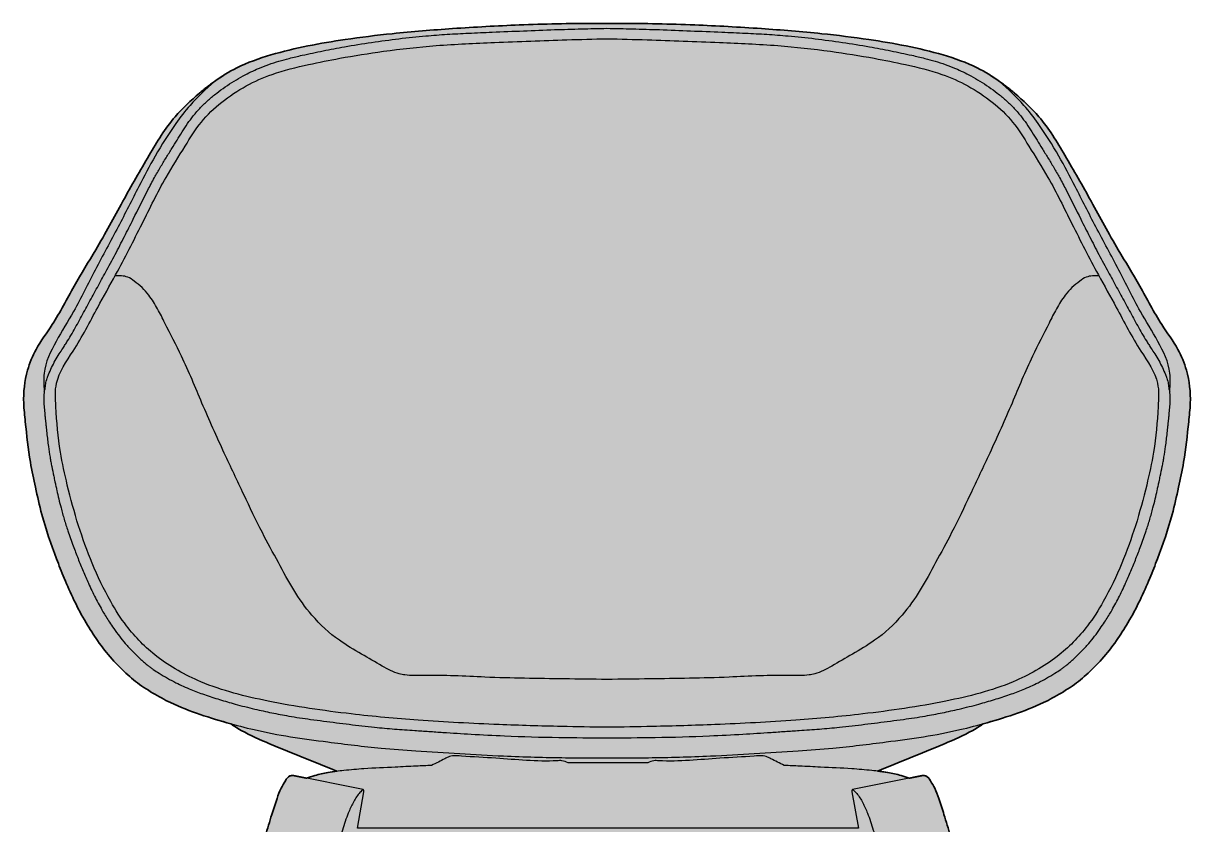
# Model space of a CAD drawing. Header units: millimetres. Extents: x 0 to 1796, y -849 to 729.
# Drawn here: x 141 to 672, y 364 to 728 of the extents above; entities that cross this region are included whole.
import ezdxf

# ---------------------------------------------------------------- set-up
doc = ezdxf.new("R2010")
doc.units = ezdxf.units.MM
doc.layers.add('Blocks', color=7, linetype='Continuous')
doc.layers.add('Blocks$Fill', color=7, linetype='Continuous', true_color=0xffffff)
doc.layers.add('Blocks$Inner', color=7, linetype='Continuous', lineweight=25, true_color=0x007f00)
doc.layers.add('Blocks$Outline', color=7, linetype='Continuous', lineweight=35, true_color=0xff3f3f)

# ---------------------------------------------------------------- blocks, each defined once
blk = doc.blocks.new('AAC 222 Dining Chair Front')
at = {"layer": 'Blocks$Fill'}
blk.add_hatch(color=256, dxfattribs=at).paths.add_polyline_path([(180.13, 0), (189.47, 0), (189.5, 0.02), (189.53, 0.04), (189.55, 0.05), (189.58, 0.07), (189.61, 0.09), (189.63, 0.12), (189.66, 0.14), (189.68, 0.16), (189.71, 0.19), (189.73, 0.21), (189.76, 0.24), (189.78, 0.26), (189.8, 0.29), (189.82, 0.32), (189.84, 0.35), (189.86, 0.38), (189.88, 0.41), (189.9, 0.44), (189.91, 0.47), (189.93, 0.5), (189.94, 0.53), (189.96, 0.56), (189.97, 0.6), (189.98, 0.63), (189.99, 0.66), (190, 0.69), (190.01, 0.73), (190.01, 0.76), (190.02, 0.79), (190.03, 0.83), (190.03, 0.86), (190.03, 0.89), (190.03, 1.08), (190.03, 3.08), (197.42, 3.08), (271.84, 299.14), (225.3, 3.08), (234.11, 3.08), (234.11, 1.08), (234.11, 0.79), (234.12, 0.76), (234.12, 0.73), (234.13, 0.69), (234.14, 0.66), (234.14, 0.64), (234.15, 0.63), (234.16, 0.61), (234.16, 0.6), (234.17, 0.58), (234.17, 0.56), (234.18, 0.55), (234.19, 0.53), (234.2, 0.52), (234.2, 0.5), (234.21, 0.48), (234.22, 0.47), (234.23, 0.45), (234.24, 0.44), (234.25, 0.42), (234.26, 0.41), (234.27, 0.39), (234.28, 0.38), (234.29, 0.36), (234.3, 0.35), (234.31, 0.34), (234.32, 0.32), (234.33, 0.31), (234.34, 0.29), (234.35, 0.28), (234.37, 0.27), (234.38, 0.26), (234.39, 0.24), (234.4, 0.23), (234.42, 0.22), (234.43, 0.21), (234.44, 0.19), (234.46, 0.18), (234.47, 0.17), (234.48, 0.16), (234.5, 0.15), (234.51, 0.14), (234.53, 0.13), (234.54, 0.12), (234.56, 0.11), (234.57, 0.1), (234.59, 0.09), (234.6, 0.08), (234.62, 0.08), (234.63, 0.07), (234.65, 0.06), (234.66, 0.05), (234.68, 0.05), (234.71, 0.03), (234.74, 0.02), (234.77, 0.01), (234.8, 0), (244.14, 0), (244.17, 0.02), (244.2, 0.04), (244.22, 0.05), (244.25, 0.07), (244.28, 0.09), (244.3, 0.12), (244.33, 0.14), (244.36, 0.16), (244.38, 0.19), (244.4, 0.21), (244.43, 0.24), (244.45, 0.26), (244.47, 0.29), (244.49, 0.32), (244.51, 0.35), (244.53, 0.38), (244.55, 0.41), (244.57, 0.44), (244.58, 0.47), (244.6, 0.5), (244.61, 0.53), (244.63, 0.56), (244.64, 0.6), (244.65, 0.63), (244.66, 0.66), (244.67, 0.69), (244.68, 0.73), (244.68, 0.76), (244.69, 0.79), (244.7, 0.83), (244.7, 0.86), (244.7, 0.89), (244.7, 1.08), (244.7, 3.08), (253.51, 3.08), (311.86, 332.35), (313.6, 344.67), (313.74, 345.96), (313.88, 347.56), (313.98, 349.17), (314.09, 352.38), (407.02, 352.38), (499.95, 352.38), (500.06, 349.17), (500.16, 347.56), (500.3, 345.96), (500.45, 344.67), (502.18, 332.35), (560.53, 3.08), (569.34, 3.08), (569.34, 1.08), (569.34, 0.89), (569.34, 0.86), (569.35, 0.83), (569.35, 0.79), (569.36, 0.76), (569.37, 0.73), (569.37, 0.69), (569.38, 0.66), (569.39, 0.63), (569.4, 0.6), (569.42, 0.56), (569.43, 0.53), (569.44, 0.5), (569.46, 0.47), (569.48, 0.44), (569.49, 0.41), (569.51, 0.38), (569.53, 0.35), (569.55, 0.32), (569.57, 0.29), (569.59, 0.26), (569.62, 0.24), (569.64, 0.21), (569.66, 0.19), (569.69, 0.16), (569.71, 0.14), (569.74, 0.12), (569.76, 0.09), (569.79, 0.07), (569.82, 0.05), (569.85, 0.04), (569.87, 0.02), (569.9, 0), (579.24, 0), (579.27, 0.01), (579.3, 0.02), (579.33, 0.03), (579.37, 0.05), (579.38, 0.05), (579.4, 0.06), (579.41, 0.07), (579.43, 0.08), (579.44, 0.08), (579.46, 0.09), (579.47, 0.1), (579.49, 0.11), (579.5, 0.12), (579.52, 0.13), (579.53, 0.14), (579.54, 0.15), (579.56, 0.16), (579.57, 0.17), (579.59, 0.18), (579.6, 0.19), (579.61, 0.21), (579.63, 0.22), (579.64, 0.23), (579.65, 0.24), (579.67, 0.26), (579.68, 0.27), (579.69, 0.28), (579.7, 0.29), (579.71, 0.31), (579.72, 0.32), (579.74, 0.34), (579.75, 0.35), (579.76, 0.36), (579.77, 0.38), (579.78, 0.39), (579.79, 0.41), (579.8, 0.42), (579.81, 0.44), (579.81, 0.45), (579.82, 0.47), (579.83, 0.48), (579.84, 0.5), (579.85, 0.52), (579.85, 0.53), (579.86, 0.55), (579.87, 0.56), (579.87, 0.58), (579.88, 0.6), (579.89, 0.61), (579.89, 0.63), (579.9, 0.64), (579.9, 0.66), (579.91, 0.69), (579.92, 0.73), (579.93, 0.76), (579.93, 0.79), (579.93, 1.08), (579.93, 3.08), (588.75, 3.08), (542.2, 299.14), (616.63, 3.08), (624.01, 3.08), (624.01, 1.08), (624.01, 0.89), (624.01, 0.86), (624.02, 0.83), (624.02, 0.79), (624.03, 0.76), (624.04, 0.73), (624.04, 0.69), (624.05, 0.66), (624.06, 0.63), (624.08, 0.6), (624.09, 0.56), (624.1, 0.53), (624.12, 0.5), (624.13, 0.47), (624.15, 0.44), (624.16, 0.41), (624.18, 0.38), (624.2, 0.35), (624.22, 0.32), (624.24, 0.29), (624.26, 0.26), (624.29, 0.24), (624.31, 0.21), (624.33, 0.19), (624.36, 0.16), (624.38, 0.14), (624.41, 0.12), (624.43, 0.09), (624.46, 0.07), (624.49, 0.05), (624.52, 0.04), (624.54, 0.02), (624.57, 0), (633.91, 0), (633.94, 0.01), (633.97, 0.02), (634, 0.03), (634.04, 0.05), (634.05, 0.05), (634.07, 0.06), (634.08, 0.07), (634.1, 0.08), (634.11, 0.08), (634.13, 0.09), (634.14, 0.1), (634.16, 0.11), (634.17, 0.12), (634.19, 0.13), (634.2, 0.14), (634.22, 0.15), (634.23, 0.16), (634.24, 0.17), (634.26, 0.18), (634.27, 0.19), (634.28, 0.21), (634.3, 0.22), (634.31, 0.23), (634.32, 0.24), (634.34, 0.26), (634.35, 0.27), (634.36, 0.28), (634.37, 0.29), (634.38, 0.31), (634.4, 0.32), (634.41, 0.34), (634.42, 0.35), (634.43, 0.36), (634.44, 0.38), (634.45, 0.39), (634.46, 0.41), (634.47, 0.42), (634.48, 0.44), (634.49, 0.45), (634.49, 0.47), (634.5, 0.48), (634.51, 0.5), (634.52, 0.52), (634.53, 0.53), (634.53, 0.55), (634.54, 0.56), (634.55, 0.58), (634.55, 0.6), (634.56, 0.61), (634.56, 0.63), (634.57, 0.64), (634.57, 0.66), (634.58, 0.69), (634.59, 0.73), (634.6, 0.76), (634.6, 0.79), (634.6, 1.08), (634.6, 3.08), (642.95, 3.08), (562.63, 358.91), (559.72, 368.63), (557.34, 375.92), (556.93, 377.09), (556.5, 378.25), (556.27, 378.82), (556.03, 379.39), (555.79, 379.94), (555.53, 380.49), (555.31, 380.92), (555.08, 381.34), (554.6, 382.18), (553.56, 383.9), (553.12, 384.59), (553.01, 384.76), (552.89, 384.92), (552.77, 385.08), (552.71, 385.16), (552.65, 385.23), (552.59, 385.31), (552.52, 385.38), (552.46, 385.45), (552.39, 385.52), (552.32, 385.59), (552.25, 385.65), (552.18, 385.71), (552.11, 385.77), (552.04, 385.82), (552, 385.85), (551.96, 385.88), (551.93, 385.9), (551.89, 385.93), (551.85, 385.95), (551.81, 385.97), (551.77, 386), (551.73, 386.02), (551.69, 386.04), (551.65, 386.06), (551.61, 386.08), (551.57, 386.09), (551.53, 386.11), (551.49, 386.13), (551.44, 386.14), (551.4, 386.15), (551.35, 386.17), (551.31, 386.18), (551.26, 386.19), (551.22, 386.2), (551.17, 386.21), (551.12, 386.22), (551.03, 386.24), (550.93, 386.25), (550.84, 386.26), (550.74, 386.27), (550.64, 386.27), (550.54, 386.28), (550.34, 386.28), (549.93, 386.28), (543.9, 385.08), (542.07, 385.69), (540.23, 386.27), (538.72, 386.7), (537.2, 387.07), (535.66, 387.41), (534.12, 387.69), (532.96, 387.88), (531.81, 388.04), (529.48, 388.31), (559.24, 400.46), (563.19, 402.11), (566.44, 403.57), (568.04, 404.34), (569.63, 405.13), (571.21, 405.96), (572.76, 406.82), (574.29, 407.72), (575.8, 408.65), (577.57, 409.81), (584.54, 411.82), (591.45, 414.05), (594.88, 415.26), (598.28, 416.54), (601.64, 417.93), (603.3, 418.67), (604.95, 419.44), (606.99, 420.46), (609, 421.52), (610.99, 422.63), (612.96, 423.78), (614.99, 425.01), (616.99, 426.29), (617.97, 426.96), (618.94, 427.64), (619.89, 428.34), (620.83, 429.07), (621.71, 429.78), (622.58, 430.51), (624.28, 432.02), (626.15, 433.74), (627.97, 435.51), (629.75, 437.33), (631.47, 439.2), (633.2, 441.22), (634.87, 443.3), (636.48, 445.42), (638.03, 447.58), (639.41, 449.57), (640.74, 451.59), (642.03, 453.63), (643.28, 455.69), (644.74, 458.22), (646.15, 460.78), (647.49, 463.38), (648.79, 466), (651.06, 470.91), (653.19, 475.89), (656.74, 484.79), (658.58, 489.76), (660.32, 494.77), (661.93, 499.83), (663.38, 504.93), (664.89, 511.06), (667.49, 522.9), (668.58, 528.58), (669.29, 533.16), (670.89, 546.99), (671.33, 551.18), (671.5, 553.28), (671.61, 555.38), (671.63, 556.33), (671.64, 557.28), (671.63, 558.23), (671.61, 559.18), (671.56, 560.12), (671.5, 561.07), (671.42, 562.02), (671.33, 562.96), (671.21, 563.91), (671.08, 564.85), (670.93, 565.78), (670.75, 566.72), (670.56, 567.64), (670.35, 568.57), (670.12, 569.49), (669.88, 570.4), (669.51, 571.63), (669.1, 572.85), (668.66, 574.05), (668.19, 575.24), (667.69, 576.42), (667.15, 577.58), (666.58, 578.72), (665.98, 579.85), (665.14, 581.31), (664.27, 582.74), (658.68, 591.13), (657.34, 593.26), (656.05, 595.42), (614.67, 668.08), (611.95, 672.63), (609.11, 677.1), (607.63, 679.29), (606.09, 681.43), (604.5, 683.53), (603.67, 684.55), (602.82, 685.56), (601.56, 687), (600.25, 688.41), (598.91, 689.79), (597.53, 691.14), (596.13, 692.46), (594.69, 693.75), (591.76, 696.27), (588.42, 698.97), (586.72, 700.28), (584.99, 701.55), (582.54, 703.24), (581.3, 704.05), (580.04, 704.85), (578.77, 705.61), (577.48, 706.35), (576.18, 707.06), (574.87, 707.74), (573, 708.64), (571.1, 709.49), (569.18, 710.28), (567.24, 711.02), (565.28, 711.73), (563.3, 712.39), (559.31, 713.62), (555.16, 714.78), (550.98, 715.84), (546.79, 716.82), (542.57, 717.71), (534.11, 719.27), (525.6, 720.61), (514.91, 722.06), (504.18, 723.28), (490.48, 724.56), (476.75, 725.59), (446.52, 727.24), (429.49, 727.76), (406.61, 727.97), (383.74, 727.76), (366.71, 727.24), (336.48, 725.59), (322.75, 724.56), (309.05, 723.28), (298.32, 722.06), (287.63, 720.61), (279.12, 719.27), (270.65, 717.71), (266.44, 716.82), (262.24, 715.84), (258.07, 714.78), (253.91, 713.62), (249.93, 712.39), (247.95, 711.73), (245.99, 711.02), (244.05, 710.28), (242.13, 709.49), (240.23, 708.64), (238.36, 707.74), (237.05, 707.06), (235.74, 706.35), (234.46, 705.61), (233.19, 704.85), (231.93, 704.05), (230.69, 703.24), (228.24, 701.55), (226.51, 700.28), (224.81, 698.97), (221.47, 696.27), (218.54, 693.75), (217.1, 692.46), (215.7, 691.14), (214.32, 689.79), (212.98, 688.41), (211.67, 687), (210.4, 685.56), (209.56, 684.55), (208.73, 683.53), (207.13, 681.43), (205.6, 679.29), (204.12, 677.1), (201.28, 672.63), (198.55, 668.08), (157.18, 595.42), (155.89, 593.26), (154.55, 591.13), (148.96, 582.74), (148.09, 581.31), (147.25, 579.85), (146.65, 578.72), (146.08, 577.58), (145.54, 576.42), (145.04, 575.24), (144.56, 574.05), (144.13, 572.85), (143.72, 571.63), (143.35, 570.4), (143.1, 569.49), (142.87, 568.57), (142.67, 567.64), (142.47, 566.72), (142.3, 565.78), (142.15, 564.85), (142.02, 563.91), (141.9, 562.96), (141.8, 562.02), (141.73, 561.07), (141.66, 560.12), (141.62, 559.18), (141.6, 558.23), (141.59, 557.28), (141.59, 556.33), (141.62, 555.38), (141.73, 553.28), (141.9, 551.18), (143.35, 537.76), (143.94, 533.16), (144.65, 528.58), (145.74, 522.9), (148.34, 511.06), (149.85, 504.93), (151.3, 499.83), (152.91, 494.77), (154.65, 489.76), (156.49, 484.79), (160.03, 475.89), (162.17, 470.91), (164.44, 466), (165.74, 463.38), (167.08, 460.78), (168.49, 458.22), (169.95, 455.69), (171.2, 453.63), (172.49, 451.59), (173.82, 449.57), (175.19, 447.58), (176.75, 445.42), (178.36, 443.3), (180.02, 441.22), (181.76, 439.2), (183.48, 437.33), (185.25, 435.51), (187.08, 433.74), (188.95, 432.02), (190.65, 430.51), (191.52, 429.78), (192.4, 429.07), (193.33, 428.34), (194.29, 427.64), (195.26, 426.96), (196.24, 426.29), (198.24, 425.01), (200.27, 423.78), (202.24, 422.63), (204.23, 421.52), (206.24, 420.46), (208.28, 419.44), (209.92, 418.67), (211.58, 417.93), (214.94, 416.54), (218.35, 415.26), (221.78, 414.05), (228.69, 411.82), (235.66, 409.81), (237.42, 408.65), (238.93, 407.72), (240.47, 406.82), (242.02, 405.96), (243.6, 405.13), (245.19, 404.34), (246.79, 403.57), (250.04, 402.11), (253.98, 400.46), (253.99, 400.46), (283.92, 388.24), (281.92, 387.99), (279.92, 387.69), (278.38, 387.41), (276.85, 387.07), (275.32, 386.7), (273.81, 386.27), (271.97, 385.69), (270.14, 385.08), (264.11, 386.28), (263.7, 386.28), (263.5, 386.28), (263.4, 386.27), (263.3, 386.27), (263.21, 386.26), (263.11, 386.25), (263.01, 386.24), (262.92, 386.22), (262.87, 386.21), (262.83, 386.2), (262.78, 386.19), (262.73, 386.18), (262.69, 386.17), (262.64, 386.15), (262.6, 386.14), (262.56, 386.13), (262.51, 386.11), (262.47, 386.09), (262.43, 386.08), (262.39, 386.06), (262.35, 386.04), (262.31, 386.02), (262.27, 386), (262.23, 385.97), (262.19, 385.95), (262.15, 385.93), (262.12, 385.9), (262.08, 385.88), (262.04, 385.85), (262, 385.82), (261.93, 385.77), (261.86, 385.71), (261.79, 385.65), (261.72, 385.59), (261.65, 385.52), (261.59, 385.45), (261.52, 385.38), (261.46, 385.31), (261.39, 385.23), (261.33, 385.16), (261.27, 385.08), (261.15, 384.92), (261.03, 384.76), (260.92, 384.59), (260.48, 383.9), (259.44, 382.18), (258.96, 381.34), (258.74, 380.92), (258.52, 380.49), (258.26, 379.94), (258.01, 379.39), (257.77, 378.82), (257.55, 378.25), (257.11, 377.09), (256.7, 375.92), (254.32, 368.63), (251.41, 358.91), (171.09, 3.08), (179.44, 3.08), (179.44, 1.08), (179.44, 0.79), (179.45, 0.76), (179.45, 0.73), (179.46, 0.69), (179.47, 0.66), (179.47, 0.64), (179.48, 0.63), (179.48, 0.61), (179.49, 0.6), (179.5, 0.58), (179.5, 0.56), (179.51, 0.55), (179.52, 0.53), (179.52, 0.52), (179.53, 0.5), (179.54, 0.48), (179.55, 0.47), (179.56, 0.45), (179.57, 0.44), (179.58, 0.42), (179.58, 0.41), (179.59, 0.39), (179.6, 0.38), (179.61, 0.36), (179.63, 0.35), (179.64, 0.34), (179.65, 0.32), (179.66, 0.31), (179.67, 0.29), (179.68, 0.28), (179.69, 0.27), (179.71, 0.26), (179.72, 0.24), (179.73, 0.23), (179.74, 0.22), (179.76, 0.21), (179.77, 0.19), (179.79, 0.18), (179.8, 0.17), (179.81, 0.16), (179.83, 0.15), (179.84, 0.14), (179.86, 0.13), (179.87, 0.12), (179.89, 0.11), (179.9, 0.1), (179.91, 0.09), (179.93, 0.08), (179.95, 0.08), (179.96, 0.07), (179.98, 0.06), (179.99, 0.05), (180.01, 0.05), (180.04, 0.03), (180.07, 0.02), (180.1, 0.01)], flags=0)
at = {"layer": 'Blocks$Inner'}
for p, q in [((295.83, 379.94), (264.11, 386.28)), ((549.93, 386.28), (518.21, 379.94))]:
    blk.add_line(p, q, dxfattribs=at)
for points in [[(425.1, 392.08), (407.02, 392.08), (388.94, 392.08)], [(517.86, 378.89), (520.84, 362.43), (407.02, 362.43), (293.2, 362.43), (296.18, 378.89)]]:
    blk.add_lwpolyline(points, dxfattribs=at)
for centre, start, end in [((294.98, 379.07), 351.9569, 45.7459), ((519.07, 379.07), 134.2541, 188.0431)]:
    blk.add_arc(centre, 1.22, start, end, dxfattribs=at)
for points, knots in [([(406.61, 727.97), (404.67, 727.97), (391.37, 727.96), (367.97, 727.48), (337.38, 725.77), (311, 723.66), (283.36, 720.25), (259.5, 715.85), (236.83, 707.97), (222.52, 697.62), (208.55, 684.64), (197.91, 667.25), (186.39, 646.88), (175.56, 626.74), (164.11, 608.52), (156.17, 592.76), (147.35, 581.04), (142.33, 569), (141.15, 557.58), (142.73, 543.64), (143.97, 530.82), (147.03, 516.89), (150.28, 502.09), (155.02, 488.37), (160.14, 475.48), (164.44, 465.68), (169.47, 456.19), (175.27, 447.24), (181.47, 439.16), (187.52, 433.23), (193.59, 427.92), (200.11, 423.75), (209.79, 418.42), (225.14, 412.6), (243.42, 407.56), (262.84, 403.7), (282.15, 401.28), (301.12, 398.8), (327.79, 397.01), (355.7, 395.11), (384.68, 394.36), (400.35, 394.29), (406.61, 394.29)], [5.574865, 5.574865, 5.574865, 5.574865, 11.406438, 45.488974, 75.763393, 103.293456, 124.876847, 159.308728, 175.93534, 196.351764, 211.753323, 232.869427, 256.975326, 282.142704, 301.390359, 321.51982, 334.953382, 345.172486, 360.292269, 368.722262, 387.269967, 398.847208, 411.49303, 432.70092, 442.276832, 453.105932, 464.790101, 474.449576, 485.094578, 495.261514, 499.798351, 509.280922, 518.390535, 532.932477, 558.371789, 575.194088, 592.302223, 616.746866, 632.549902, 672.472406, 700.681377, 719.481853, 719.481853, 719.481853, 719.481853]), ([(406.61, 394.29), (412.88, 394.29), (428.55, 394.36), (457.53, 395.11), (485.44, 397.01), (512.11, 398.8), (531.07, 401.28), (550.39, 403.7), (569.81, 407.56), (588.09, 412.6), (603.43, 418.42), (613.12, 423.75), (619.64, 427.92), (625.71, 433.23), (631.76, 439.16), (637.96, 447.24), (643.76, 456.19), (648.79, 465.68), (653.09, 475.48), (658.21, 488.37), (662.95, 502.09), (666.2, 516.89), (669.25, 530.82), (670.49, 543.64), (672.08, 557.58), (670.9, 569), (665.88, 581.04), (657.05, 592.76), (649.12, 608.52), (637.67, 626.74), (626.84, 646.88), (615.31, 667.25), (604.68, 684.64), (590.71, 697.62), (576.4, 707.97), (553.73, 715.85), (529.87, 720.25), (502.23, 723.66), (475.84, 725.77), (445.26, 727.48), (421.86, 727.96), (408.56, 727.97), (406.61, 727.97)], [719.481853, 719.481853, 719.481853, 719.481853, 738.282329, 766.4913, 806.413804, 822.21684, 846.661483, 863.769618, 880.591917, 906.03123, 920.573171, 929.682784, 939.165355, 943.702192, 953.869128, 964.51413, 974.173605, 985.857774, 996.686875, 1006.262787, 1027.470677, 1040.116498, 1051.693739, 1070.241444, 1078.671438, 1093.791221, 1104.010324, 1117.443887, 1137.573347, 1156.821003, 1181.988381, 1206.094279, 1227.210384, 1242.611943, 1263.028367, 1279.654978, 1314.08686, 1335.67025, 1363.200313, 1393.474733, 1427.557269, 1433.388841, 1433.388841, 1433.388841, 1433.388841]), ([(150.91, 560.92), (151.3, 561.83), (151.37, 562.28), (151.47, 563.34), (151.58, 563.93), (151.83, 565.61), (152.31, 566.89), (152.48, 567.29), (152.57, 567.94), (153.35, 569.49), (153.79, 570.57), (155.3, 573.82), (156.52, 575.85), (158.3, 578.65), (158.85, 579.5), (159.76, 580.9), (160.12, 581.46), (160.83, 582.58), (161.18, 583.14), (162.22, 584.82), (162.9, 585.95), (164.88, 589.36), (166.15, 591.66), (168.69, 596.32), (169.95, 598.68), (172.5, 603.39), (173.78, 605.73), (176.34, 610.39), (177.62, 612.71), (180.33, 617.7), (181.76, 620.36), (184.59, 625.72), (185.98, 628.4), (188.71, 633.72), (190.03, 636.34), (193.53, 643.34), (195.69, 647.76), (198.96, 654.09), (199.98, 656), (201.88, 659.44), (202.75, 660.97), (204.52, 663.98), (205.42, 665.46), (207.2, 668.36), (208.08, 669.77), (209.72, 672.41), (210.49, 673.64), (212.78, 677.34), (214.33, 679.9), (216.89, 683.62), (217.75, 684.79), (219.19, 686.6), (219.73, 687.24), (220.84, 688.51), (221.41, 689.12), (223.14, 690.93), (224.35, 692.08), (226.79, 694.26), (228.04, 695.29), (230.56, 697.27), (231.85, 698.22), (235.8, 700.96), (238.53, 702.63), (243.62, 705.36), (245.95, 706.47), (249.84, 708.12), (251.37, 708.72), (256.01, 710.37), (259.13, 711.28), (264.2, 712.57), (266.15, 713.03), (269.7, 713.82), (271.29, 714.17), (274.48, 714.84), (276.08, 715.17), (280.88, 716.13), (284.08, 716.73), (295.52, 718.77), (303.79, 720), (316.16, 721.48), (320.22, 721.9), (327.53, 722.55), (330.77, 722.79), (337.24, 723.2), (340.47, 723.37), (347.29, 723.69), (350.88, 723.84), (359.18, 724.18), (363.9, 724.38), (373.34, 724.76), (378.07, 724.95), (386.86, 725.24), (390.92, 725.36), (398.86, 725.56), (402.74, 725.64), (406.61, 725.72)], [345.748807, 345.748807, 345.748807, 345.748807, 347.01799, 347.01799, 349.043753, 349.043753, 350.559639, 350.559639, 352.075526, 352.075526, 355.1073, 355.1073, 361.561918, 361.561918, 364.479156, 364.479156, 366.489329, 366.489329, 368.499502, 368.499502, 372.519848, 372.519848, 380.56054, 380.56054, 388.661285, 388.661285, 396.62148, 396.62148, 404.581675, 404.581675, 413.719119, 413.719119, 422.856564, 422.856564, 431.729946, 431.729946, 446.419557, 446.419557, 452.81618, 452.81618, 457.951018, 457.951018, 463.085856, 463.085856, 468.036386, 468.036386, 472.408394, 472.408394, 481.15241, 481.15241, 485.209813, 485.209813, 487.529022, 487.529022, 489.84823, 489.84823, 494.486647, 494.486647, 499.034626, 499.034626, 503.582605, 503.582605, 512.678563, 512.678563, 520.018092, 520.018092, 524.684389, 524.684389, 534.016984, 534.016984, 539.898391, 539.898391, 544.744282, 544.744282, 549.590172, 549.590172, 559.281952, 559.281952, 584.113731, 584.113731, 596.241168, 596.241168, 605.875834, 605.875834, 615.5105, 615.5105, 626.25537, 626.25537, 640.421591, 640.421591, 654.587811, 654.587811, 666.723506, 666.723506, 678.349552, 678.349552, 678.349552, 678.349552]), ([(406.61, 725.72), (410.49, 725.64), (414.37, 725.56), (422.31, 725.36), (426.37, 725.24), (435.16, 724.95), (439.89, 724.76), (449.33, 724.38), (454.05, 724.18), (462.35, 723.84), (465.94, 723.69), (472.75, 723.37), (475.98, 723.2), (482.45, 722.79), (485.7, 722.55), (493.01, 721.9), (497.07, 721.48), (509.44, 720), (517.71, 718.77), (529.15, 716.73), (532.35, 716.13), (537.15, 715.17), (538.75, 714.84), (541.94, 714.17), (543.53, 713.82), (547.08, 713.03), (549.03, 712.57), (554.1, 711.28), (557.22, 710.37), (561.86, 708.72), (563.39, 708.12), (567.27, 706.47), (569.6, 705.36), (574.7, 702.63), (577.43, 700.96), (581.38, 698.22), (582.67, 697.27), (585.19, 695.29), (586.43, 694.26), (588.88, 692.08), (590.08, 690.93), (591.82, 689.12), (592.39, 688.51), (593.5, 687.24), (594.04, 686.6), (595.48, 684.79), (596.33, 683.62), (598.9, 679.9), (600.45, 677.34), (602.74, 673.64), (603.51, 672.41), (605.15, 669.77), (606.03, 668.36), (607.81, 665.46), (608.71, 663.98), (610.48, 660.97), (611.35, 659.44), (613.25, 656), (614.26, 654.09), (617.54, 647.76), (619.7, 643.34), (623.2, 636.34), (624.52, 633.72), (627.25, 628.4), (628.64, 625.72), (631.47, 620.36), (632.9, 617.7), (635.61, 612.71), (636.89, 610.39), (639.45, 605.73), (640.73, 603.39), (643.28, 598.68), (644.54, 596.32), (647.07, 591.66), (648.35, 589.36), (650.33, 585.95), (651.01, 584.82), (652.04, 583.14), (652.39, 582.58), (653.1, 581.46), (653.47, 580.9), (654.38, 579.5), (654.93, 578.65), (656.71, 575.85), (657.93, 573.82), (659.44, 570.57), (659.88, 569.49), (660.66, 567.94), (660.75, 567.29), (660.91, 566.89), (661.4, 565.61), (661.64, 563.93), (661.76, 563.34), (661.86, 562.28), (661.93, 561.83), (662.32, 560.92)], [678.349552, 678.349552, 678.349552, 678.349552, 689.975598, 689.975598, 702.111293, 702.111293, 716.277514, 716.277514, 730.443734, 730.443734, 741.188604, 741.188604, 750.82327, 750.82327, 760.457936, 760.457936, 772.585373, 772.585373, 797.417152, 797.417152, 807.108932, 807.108932, 811.954823, 811.954823, 816.800713, 816.800713, 822.68212, 822.68212, 832.014715, 832.014715, 836.681012, 836.681012, 844.020541, 844.020541, 853.116499, 853.116499, 857.664478, 857.664478, 862.212457, 862.212457, 866.850874, 866.850874, 869.170082, 869.170082, 871.489291, 871.489291, 875.546694, 875.546694, 884.29071, 884.29071, 888.662719, 888.662719, 893.613248, 893.613248, 898.748086, 898.748086, 903.882924, 903.882924, 910.279547, 910.279547, 924.969158, 924.969158, 933.84254, 933.84254, 942.979985, 942.979985, 952.117429, 952.117429, 960.077624, 960.077624, 968.037819, 968.037819, 976.138564, 976.138564, 984.179256, 984.179256, 988.199602, 988.199602, 990.209775, 990.209775, 992.219949, 992.219949, 995.137186, 995.137186, 1001.591804, 1001.591804, 1004.623578, 1004.623578, 1006.139465, 1006.139465, 1007.655352, 1007.655352, 1009.681114, 1009.681114, 1010.950298, 1010.950298, 1010.950298, 1010.950298]), ([(406.61, 408.23), (399.7, 408.32), (383.34, 408.55), (354.74, 409.47), (322.89, 411.03), (287.84, 414.28), (254.68, 419.1), (224.37, 426.65), (202.42, 438.86), (189.2, 452.26), (179.85, 466.93), (172.62, 482.23), (166.18, 500.01), (161.6, 516.93), (157.63, 534.99), (156.38, 550.35), (155.47, 566.73), (165.71, 580.84), (174.21, 597.23), (184.94, 616.46), (195.14, 636.18), (204.79, 656.16), (214.41, 671.17), (221.78, 683.43), (231.48, 692.52), (242.39, 699.76), (255.68, 705.73), (270.15, 709.15), (287.04, 712.54), (306.34, 715.66), (329.8, 718.23), (357.63, 719.34), (383.5, 720.46), (400.53, 720.84), (406.61, 720.96)], [4.343534, 4.343534, 4.343534, 4.343534, 25.083718, 53.423888, 90.206491, 120.731571, 158.97083, 190.750609, 213.81056, 233.360361, 246.512322, 265.855502, 284.015343, 303.174726, 318.450102, 339.275387, 349.849481, 366.281993, 389.098227, 406.013789, 432.128531, 455.801552, 472.442113, 485.624261, 498.495233, 511.919673, 524.790346, 541.956185, 556.391967, 576.491652, 600.575899, 627.14753, 660.013718, 678.260328, 678.260328, 678.260328, 678.260328]), ([(406.61, 720.96), (412.7, 720.84), (429.73, 720.46), (455.6, 719.34), (483.43, 718.23), (506.89, 715.66), (526.19, 712.54), (543.07, 709.15), (557.55, 705.73), (570.84, 699.76), (581.75, 692.52), (591.45, 683.43), (598.82, 671.17), (608.44, 656.16), (618.09, 636.18), (628.29, 616.46), (639.02, 597.23), (647.52, 580.84), (657.76, 566.73), (656.85, 550.35), (655.6, 534.99), (651.63, 516.93), (647.05, 500.01), (640.61, 482.23), (633.38, 466.93), (624.03, 452.26), (610.81, 438.86), (588.86, 426.65), (558.55, 419.1), (525.39, 414.28), (490.34, 411.03), (458.49, 409.47), (429.89, 408.55), (413.53, 408.32), (406.61, 408.23)], [678.260328, 678.260328, 678.260328, 678.260328, 696.506938, 729.373126, 755.944757, 780.029004, 800.12869, 814.564471, 831.73031, 844.600983, 858.025423, 870.896396, 884.078543, 900.719104, 924.392125, 950.506868, 967.422429, 990.238663, 1006.671175, 1017.24527, 1038.070554, 1053.34593, 1072.505313, 1090.665154, 1110.008334, 1123.160296, 1142.710096, 1165.770048, 1197.549826, 1235.789085, 1266.314165, 1303.096768, 1331.436938, 1352.177122, 1352.177122, 1352.177122, 1352.177122]), ([(228.24, 701.55), (224.35, 698.13), (218.01, 692.23), (209.23, 680.65), (201.46, 668.31), (193.14, 652.41), (184.36, 634.98), (174.08, 616.32), (165.44, 598.49), (156.16, 583.86), (150.24, 571.57), (150.74, 563.65), (150.91, 560.92)], [-162.535706, -162.535706, -162.535706, -162.535706, -147.052291, -136.574129, -119.051486, -103.346094, -82.756795, -60.545168, -39.368448, -23.570401, -8.131208, 0, 0, 0, 0]), ([(662.32, 560.92), (662.49, 563.65), (662.99, 571.57), (657.07, 583.86), (647.79, 598.49), (639.15, 616.32), (628.86, 634.98), (620.09, 652.41), (611.77, 668.31), (604, 680.65), (595.22, 692.23), (588.88, 698.13), (584.99, 701.55)], [730.997222, 730.997222, 730.997222, 730.997222, 739.12843, 754.567623, 770.36567, 791.542389, 813.754017, 834.343315, 850.048708, 867.57135, 878.049513, 893.532927, 893.532927, 893.532927, 893.532927]), ([(406.61, 429.94), (400.14, 430.02), (381.66, 430.27), (353.9, 430.62), (329.82, 432.12), (316.78, 431.57), (310.27, 432.76), (303.78, 436.42), (294.84, 441.63), (283.36, 448.26), (272.75, 458.1), (264, 470.49), (257.18, 483.41), (249.3, 497.68), (241.38, 514.38), (232.12, 533.93), (222.66, 554.88), (214.59, 575.01), (207.11, 588.91), (202.55, 598.38), (199.12, 603.85), (195.45, 608.03), (192.2, 610.69), (189.17, 612.79), (186.04, 613.41), (184.07, 613.32), (183.06, 613.23)], [-2.954841, -2.954841, -2.954841, -2.954841, 16.457174, 52.518404, 80.267496, 88.87926, 91.499255, 99.998854, 110.858752, 122.710962, 139.639929, 153.763821, 168.039271, 183.441994, 202.643351, 223.476233, 248.359781, 271.587292, 288.45288, 295.673678, 303.129666, 307.730932, 312.286836, 315.751312, 318.625168, 321.654562, 321.654562, 321.654562, 321.654562]), ([(630.17, 613.23), (629.16, 613.32), (627.19, 613.41), (624.06, 612.79), (621.03, 610.69), (617.78, 608.03), (614.11, 603.85), (610.68, 598.38), (606.11, 588.91), (598.64, 575.01), (590.57, 554.88), (581.11, 533.93), (571.85, 514.38), (563.93, 497.68), (556.05, 483.41), (549.23, 470.49), (540.47, 458.1), (529.87, 448.26), (518.38, 441.63), (509.45, 436.42), (502.96, 432.76), (496.45, 431.57), (483.41, 432.12), (459.33, 430.62), (431.57, 430.27), (413.08, 430.02), (406.61, 429.94)], [-327.564245, -327.564245, -327.564245, -327.564245, -324.53485, -321.660994, -318.196518, -313.640615, -309.039348, -301.58336, -294.362562, -277.496975, -254.269464, -229.385915, -208.553034, -189.351676, -173.948953, -159.673504, -145.549612, -128.620645, -116.768434, -105.908536, -97.408937, -94.788943, -86.177179, -58.428086, -22.366856, -2.954841, -2.954841, -2.954841, -2.954841]), ([(150.91, 560.92), (150.87, 560.41), (150.83, 559.91), (150.76, 558.38), (150.74, 557.35), (150.77, 555.83), (150.79, 555.35), (150.84, 554.37), (150.88, 553.87), (150.99, 552.34), (151.1, 551.27), (151.28, 549.53), (151.35, 548.88), (151.48, 547.68), (151.54, 547.15), (151.65, 546.09), (151.71, 545.56), (151.88, 543.98), (151.99, 542.94), (152.33, 539.83), (152.57, 537.79), (153.05, 534.12), (153.29, 532.47), (153.68, 530.15), (153.8, 529.46), (154.06, 528.05), (154.19, 527.34), (154.61, 525.21), (154.92, 523.76), (155.42, 521.46), (155.6, 520.61), (155.93, 519.1), (156.08, 518.44), (156.37, 517.13), (156.51, 516.48), (156.94, 514.54), (157.23, 513.26), (157.86, 510.61), (158.2, 509.24), (158.78, 507.01), (159.01, 506.15), (159.5, 504.42), (159.75, 503.55), (160.53, 500.95), (161.09, 499.22), (162.44, 495.18), (163.25, 492.89), (164.81, 488.67), (165.55, 486.76), (167.04, 482.95), (167.81, 481.06), (169.38, 477.3), (170.18, 475.44), (172.01, 471.38), (173.06, 469.19), (175.26, 464.89), (176.41, 462.78), (178.56, 459.13), (179.53, 457.56), (181.19, 455.03), (181.85, 454.05), (183.37, 451.89), (184.23, 450.71), (185.96, 448.44), (186.85, 447.34), (188.29, 445.65), (188.83, 445.03), (189.95, 443.82), (190.53, 443.21), (192.31, 441.41), (193.55, 440.22), (195.12, 438.8), (195.4, 438.55), (195.94, 438.06), (196.21, 437.83), (197, 437.14), (197.52, 436.71), (198.41, 436), (198.8, 435.7), (199.61, 435.1), (200.03, 434.8), (201.32, 433.91), (202.22, 433.33), (203.76, 432.37), (204.39, 431.99), (205.66, 431.24), (206.3, 430.87), (208.2, 429.79), (209.46, 429.1), (211.84, 427.89), (212.95, 427.36), (215.24, 426.33), (216.41, 425.83), (219.57, 424.56), (221.61, 423.81), (224.83, 422.69), (225.99, 422.3), (228.3, 421.54), (229.46, 421.18), (232.95, 420.1), (235.29, 419.42), (240.61, 417.96), (243.59, 417.2), (249.16, 415.89), (251.73, 415.32), (256.87, 414.27), (259.45, 413.78), (263.67, 413.05), (265.31, 412.79), (268.62, 412.29), (270.29, 412.05), (273.9, 411.56), (275.84, 411.31), (279.74, 410.81), (281.71, 410.56), (285.61, 410.06), (287.56, 409.81), (293.37, 409.09), (297.22, 408.63), (302.55, 408.08), (304.06, 407.94), (307.07, 407.67), (308.58, 407.54), (313.14, 407.19), (316.21, 406.98), (321.44, 406.62), (323.58, 406.48), (327.84, 406.19), (329.97, 406.05), (336.35, 405.63), (340.6, 405.36), (349.91, 404.82), (354.97, 404.55), (368.24, 403.97), (376.48, 403.74), (392.01, 403.49), (399.3, 403.46), (406.61, 403.46)], [0, 0, 0, 0, 1.84351, 1.84351, 5.574649, 5.574649, 7.307071, 7.307071, 9.039494, 9.039494, 12.504339, 12.504339, 14.501982, 14.501982, 16.089666, 16.089666, 17.677351, 17.677351, 20.852721, 20.852721, 27.203461, 27.203461, 32.497505, 32.497505, 34.789097, 34.789097, 37.08069, 37.08069, 41.663874, 41.663874, 44.29658, 44.29658, 46.318919, 46.318919, 48.341259, 48.341259, 52.385937, 52.385937, 56.841196, 56.841196, 59.712061, 59.712061, 62.582926, 62.582926, 68.324657, 68.324657, 75.923594, 75.923594, 82.239337, 82.239337, 88.55508, 88.55508, 94.870823, 94.870823, 102.616835, 102.616835, 110.362847, 110.362847, 116.348035, 116.348035, 120.156749, 120.156749, 124.88776, 124.88776, 129.618771, 129.618771, 132.438503, 132.438503, 135.258235, 135.258235, 140.897699, 140.897699, 142.100385, 142.100385, 143.30307, 143.30307, 145.708442, 145.708442, 147.537201, 147.537201, 149.365961, 149.365961, 153.023481, 153.023481, 155.390399, 155.390399, 157.757316, 157.757316, 162.491152, 162.491152, 166.669967, 166.669967, 170.848783, 170.848783, 177.785985, 177.785985, 181.587324, 181.587324, 185.388663, 185.388663, 192.991342, 192.991342, 202.557945, 202.557945, 210.713733, 210.713733, 218.86952, 218.86952, 224.059682, 224.059682, 229.249845, 229.249845, 235.200886, 235.200886, 241.110137, 241.110137, 247.019389, 247.019389, 258.837891, 258.837891, 263.500954, 263.500954, 268.164016, 268.164016, 277.490142, 277.490142, 283.905598, 283.905598, 290.321055, 290.321055, 303.151969, 303.151969, 318.4919, 318.4919, 343.459142, 343.459142, 365.498611, 365.498611, 365.498611, 365.498611]), ([(406.61, 403.46), (413.93, 403.46), (421.22, 403.49), (436.75, 403.74), (444.99, 403.97), (458.26, 404.55), (463.32, 404.82), (472.63, 405.36), (476.88, 405.63), (483.26, 406.05), (485.39, 406.19), (489.65, 406.48), (491.79, 406.62), (497.02, 406.98), (500.09, 407.19), (504.65, 407.54), (506.16, 407.67), (509.17, 407.94), (510.68, 408.08), (516.01, 408.63), (519.86, 409.09), (525.67, 409.81), (527.62, 410.06), (531.52, 410.56), (533.49, 410.81), (537.39, 411.31), (539.33, 411.56), (542.94, 412.05), (544.61, 412.29), (547.92, 412.79), (549.56, 413.05), (553.78, 413.78), (556.36, 414.27), (561.5, 415.32), (564.07, 415.89), (569.64, 417.2), (572.62, 417.96), (577.94, 419.42), (580.28, 420.1), (583.77, 421.18), (584.93, 421.54), (587.24, 422.3), (588.4, 422.69), (591.62, 423.81), (593.65, 424.56), (596.82, 425.83), (597.99, 426.33), (600.27, 427.36), (601.39, 427.89), (603.77, 429.1), (605.03, 429.79), (606.93, 430.87), (607.57, 431.24), (608.84, 431.99), (609.46, 432.37), (611.01, 433.33), (611.91, 433.91), (613.2, 434.8), (613.62, 435.1), (614.43, 435.7), (614.82, 436), (615.71, 436.71), (616.23, 437.14), (617.02, 437.83), (617.29, 438.06), (617.83, 438.55), (618.11, 438.8), (619.68, 440.22), (620.92, 441.41), (622.7, 443.21), (623.28, 443.82), (624.4, 445.03), (624.94, 445.65), (626.38, 447.34), (627.27, 448.44), (629, 450.71), (629.86, 451.89), (631.37, 454.05), (632.04, 455.03), (633.7, 457.56), (634.67, 459.13), (636.82, 462.78), (637.97, 464.89), (640.17, 469.19), (641.22, 471.38), (643.05, 475.44), (643.85, 477.3), (645.42, 481.06), (646.19, 482.95), (647.68, 486.76), (648.42, 488.67), (649.98, 492.89), (650.79, 495.18), (652.14, 499.22), (652.7, 500.95), (653.48, 503.55), (653.73, 504.42), (654.22, 506.15), (654.45, 507.01), (655.03, 509.24), (655.37, 510.61), (656, 513.26), (656.29, 514.54), (656.72, 516.48), (656.86, 517.13), (657.15, 518.44), (657.3, 519.1), (657.63, 520.61), (657.81, 521.46), (658.31, 523.76), (658.61, 525.21), (659.04, 527.34), (659.17, 528.05), (659.43, 529.46), (659.55, 530.15), (659.94, 532.47), (660.17, 534.12), (660.66, 537.79), (660.9, 539.83), (661.24, 542.94), (661.35, 543.98), (661.52, 545.56), (661.57, 546.09), (661.69, 547.15), (661.75, 547.68), (661.88, 548.88), (661.95, 549.53), (662.13, 551.27), (662.23, 552.34), (662.35, 553.87), (662.39, 554.37), (662.44, 555.35), (662.46, 555.83), (662.49, 557.35), (662.47, 558.38), (662.4, 559.91), (662.36, 560.41), (662.32, 560.92)], [365.498611, 365.498611, 365.498611, 365.498611, 387.53808, 387.53808, 412.505322, 412.505322, 427.845253, 427.845253, 440.676166, 440.676166, 447.091623, 447.091623, 453.50708, 453.50708, 462.833205, 462.833205, 467.496268, 467.496268, 472.15933, 472.15933, 483.977833, 483.977833, 489.887085, 489.887085, 495.796336, 495.796336, 501.747377, 501.747377, 506.937539, 506.937539, 512.127701, 512.127701, 520.283489, 520.283489, 528.439277, 528.439277, 538.00588, 538.00588, 545.608558, 545.608558, 549.409897, 549.409897, 553.211237, 553.211237, 560.148439, 560.148439, 564.327255, 564.327255, 568.50607, 568.50607, 573.239905, 573.239905, 575.606823, 575.606823, 577.973741, 577.973741, 581.63126, 581.63126, 583.46002, 583.46002, 585.28878, 585.28878, 587.694152, 587.694152, 588.896837, 588.896837, 590.099523, 590.099523, 595.738987, 595.738987, 598.558719, 598.558719, 601.378451, 601.378451, 606.109462, 606.109462, 610.840472, 610.840472, 614.649186, 614.649186, 620.634375, 620.634375, 628.380387, 628.380387, 636.126399, 636.126399, 642.442142, 642.442142, 648.757885, 648.757885, 655.073628, 655.073628, 662.672565, 662.672565, 668.414296, 668.414296, 671.285161, 671.285161, 674.156026, 674.156026, 678.611284, 678.611284, 682.655963, 682.655963, 684.678303, 684.678303, 686.700642, 686.700642, 689.333348, 689.333348, 693.916532, 693.916532, 696.208124, 696.208124, 698.499717, 698.499717, 703.793761, 703.793761, 710.144501, 710.144501, 713.31987, 713.31987, 714.907555, 714.907555, 716.49524, 716.49524, 718.492883, 718.492883, 721.957728, 721.957728, 723.690151, 723.690151, 725.422573, 725.422573, 729.153712, 729.153712, 730.997222, 730.997222, 730.997222, 730.997222]), ([(283.92, 388.24), (273.94, 392.31), (263.96, 396.39), (253.99, 400.46), (253.99, 400.46), (253.99, 400.46), (253.98, 400.46), (252.67, 401), (246.97, 403.36), (240.78, 406.42), (236.25, 409.42), (235.66, 409.81)], [-30.515363, -30.515363, -30.515363, -30.515363, 1.82499, 1.82499, 1.82499, 1.827179, 1.827179, 1.827179, 6.103816, 20.311647, 22.420732, 22.420732, 22.420732, 22.420732]), ([(529.48, 388.31), (539.4, 392.36), (549.32, 396.41), (559.24, 400.46), (559.24, 400.46), (559.24, 400.46), (559.24, 400.46), (560.56, 401), (566.26, 403.36), (572.45, 406.42), (576.98, 409.42), (577.57, 409.81)], [-30.330686, -30.330686, -30.330686, -30.330686, 1.82499, 1.82499, 1.82499, 1.827179, 1.827179, 1.827179, 6.103816, 20.311647, 22.420732, 22.420732, 22.420732, 22.420732]), ([(388.94, 392.08), (388.02, 392.48), (386.42, 393.18), (375.3, 392.37), (360.19, 394.17), (344.38, 394.76), (337.3, 395.42), (334.72, 394.91), (332.68, 393.72), (329.96, 392.39), (327.93, 391.4), (326.89, 390.89)], [123.563741, 123.563741, 123.563741, 123.563741, 126.50906, 128.721379, 156.53075, 172.19926, 176.304416, 177.679356, 180.018236, 183.315061, 186.790697, 186.790697, 186.790697, 186.790697]), ([(487.16, 390.89), (486.11, 391.4), (484.08, 392.39), (481.36, 393.72), (479.32, 394.91), (476.74, 395.42), (469.66, 394.76), (453.85, 394.17), (438.74, 392.37), (427.63, 393.18), (426.02, 392.48), (425.1, 392.08)], [58.336786, 58.336786, 58.336786, 58.336786, 61.812422, 65.109247, 67.448127, 68.823067, 72.928223, 88.596732, 116.406104, 118.618422, 121.563741, 121.563741, 121.563741, 121.563741]), ([(326.89, 390.89), (324.56, 390.79), (319.07, 390.54), (308.85, 389.98), (297.89, 389.6), (287.74, 388.63), (280.22, 387.89), (274.56, 386.57), (271.36, 385.5), (270.14, 385.08)], [186.790697, 186.790697, 186.790697, 186.790697, 193.772372, 203.286044, 217.506919, 226.636084, 233.880582, 240.154436, 244.018943, 244.018943, 244.018943, 244.018943]), ([(543.9, 385.08), (542.69, 385.5), (539.48, 386.57), (533.82, 387.89), (526.3, 388.63), (516.15, 389.6), (505.2, 389.98), (494.97, 390.54), (489.48, 390.79), (487.16, 390.89)], [1.10854, 1.10854, 1.10854, 1.10854, 4.973047, 11.2469, 18.491399, 27.620563, 41.841439, 51.355111, 58.336786, 58.336786, 58.336786, 58.336786]), ([(264.11, 386.28), (263.57, 386.29), (261.96, 386.3), (260.27, 383.54), (258.26, 380.3), (256.36, 375.04), (254.04, 367.87), (252.36, 362.16), (251.41, 358.91)], [125.523642, 125.523642, 125.523642, 125.523642, 127.085318, 130.125396, 134.066723, 138.975964, 146.65015, 156.795109, 156.795109, 156.795109, 156.795109]), ([(562.63, 358.91), (561.68, 362.16), (560, 367.87), (557.68, 375.04), (555.78, 380.3), (553.78, 383.54), (552.08, 386.3), (550.48, 386.29), (549.93, 386.28)], [23.272399, 23.272399, 23.272399, 23.272399, 33.417358, 41.091543, 46.000785, 49.942112, 52.982189, 54.543866, 54.543866, 54.543866, 54.543866]), ([(295.83, 379.94), (295.72, 379.84), (295.6, 379.73), (295.49, 379.63), (294.98, 379.16), (293.22, 377.54), (291.17, 373.92), (288.57, 368.4), (286.44, 361.55), (284.77, 356.38), (283.94, 353.81)], [-29.03305, -29.03305, -29.03305, -29.03305, -28.579222, -28.579222, -28.579222, -26.486089, -21.435975, -16.303753, -8.129047, 0, 0, 0, 0]), ([(518.21, 379.94), (518.33, 379.84), (518.44, 379.73), (518.55, 379.63), (519.07, 379.16), (520.83, 377.54), (522.87, 373.92), (525.47, 368.4), (527.6, 361.55), (529.27, 356.38), (530.1, 353.81)], [-29.03305, -29.03305, -29.03305, -29.03305, -28.579222, -28.579222, -28.579222, -26.486089, -21.435975, -16.303753, -8.129047, 0, 0, 0, 0])]:
    blk.add_open_spline(points, degree=3, knots=knots, dxfattribs=at)
at = {"layer": 'Blocks$Outline'}
for points, knots in [([(406.61, 727.97), (404.67, 727.97), (391.37, 727.96), (367.97, 727.48), (337.38, 725.77), (311, 723.66), (283.36, 720.25), (259.5, 715.85), (239.54, 708.91), (229.05, 702.35), (219.6, 694.91), (208.55, 684.64), (197.91, 667.25), (186.39, 646.88), (175.56, 626.74), (164.11, 608.52), (156.17, 592.76), (147.35, 581.04), (142.33, 569), (141.15, 557.58), (142.73, 543.64), (143.97, 530.82), (147.03, 516.89), (150.28, 502.09), (155.02, 488.37), (160.14, 475.48), (164.44, 465.68), (169.47, 456.19), (175.27, 447.24), (181.47, 439.16), (187.52, 433.23), (193.59, 427.92), (200.11, 423.75), (209.79, 418.42), (221.72, 413.89), (231, 411.08), (235.66, 409.81)], [5.574865, 5.574865, 5.574865, 5.574865, 11.406438, 45.488974, 75.763393, 103.293456, 124.876847, 159.308728, 175.93534, 187.811757, 196.351764, 211.753323, 232.869427, 256.975326, 282.142704, 301.390359, 321.51982, 334.953382, 345.172486, 360.292269, 368.722262, 387.269967, 398.847208, 411.49303, 432.70092, 442.276832, 453.105932, 464.790101, 474.449576, 485.094578, 495.261514, 499.798351, 509.280922, 518.390535, 532.932477, 547.436869, 547.436869, 547.436869, 547.436869]), ([(577.57, 409.81), (582.23, 411.08), (591.5, 413.89), (603.43, 418.42), (613.12, 423.75), (619.64, 427.92), (625.71, 433.23), (631.76, 439.16), (637.96, 447.24), (643.76, 456.19), (648.79, 465.68), (653.09, 475.48), (658.21, 488.37), (662.95, 502.09), (666.2, 516.89), (669.25, 530.82), (670.49, 543.64), (672.08, 557.58), (670.9, 569), (665.88, 581.04), (657.05, 592.76), (649.12, 608.52), (637.67, 626.74), (626.84, 646.88), (615.31, 667.25), (604.68, 684.64), (593.63, 694.91), (584.18, 702.35), (573.69, 708.91), (553.73, 715.85), (529.87, 720.25), (502.23, 723.66), (475.84, 725.77), (445.26, 727.48), (421.86, 727.96), (408.56, 727.97), (406.61, 727.97)], [-547.436869, -547.436869, -547.436869, -547.436869, -532.932477, -518.390535, -509.280922, -499.798351, -495.261514, -485.094578, -474.449576, -464.790101, -453.105932, -442.276832, -432.70092, -411.49303, -398.847208, -387.269967, -368.722262, -360.292269, -345.172486, -334.953382, -321.51982, -301.390359, -282.142704, -256.975326, -232.869427, -211.753323, -196.351764, -187.811757, -175.93534, -159.308728, -124.876847, -103.293456, -75.763393, -45.488974, -11.406438, -5.574865, -5.574865, -5.574865, -5.574865]), ([(235.66, 409.81), (236.25, 409.42), (240.78, 406.42), (246.97, 403.36), (252.67, 401), (253.98, 400.46), (253.99, 400.46), (253.99, 400.46), (253.99, 400.46), (263.96, 396.39), (273.94, 392.31), (283.92, 388.24)], [-22.420732, -22.420732, -22.420732, -22.420732, -20.311647, -6.103816, -1.827179, -1.827179, -1.827179, -1.82499, -1.82499, -1.82499, 30.515363, 30.515363, 30.515363, 30.515363]), ([(529.48, 388.31), (539.4, 392.36), (549.32, 396.41), (559.24, 400.46), (559.24, 400.46), (559.24, 400.46), (559.24, 400.46), (560.56, 401), (566.26, 403.36), (572.45, 406.42), (576.98, 409.42), (577.57, 409.81)], [-30.330686, -30.330686, -30.330686, -30.330686, 1.82499, 1.82499, 1.82499, 1.827179, 1.827179, 1.827179, 6.103816, 20.311647, 22.420732, 22.420732, 22.420732, 22.420732]), ([(283.92, 388.24), (282.58, 388.09), (279.17, 387.65), (274.56, 386.57), (271.36, 385.5), (270.14, 385.08)], [-15.278753, -15.278753, -15.278753, -15.278753, -11.2469, -4.973047, -1.10854, -1.10854, -1.10854, -1.10854]), ([(543.9, 385.08), (542.69, 385.5), (539.48, 386.57), (534.66, 387.7), (531.03, 388.14), (529.48, 388.31)], [1.10854, 1.10854, 1.10854, 1.10854, 4.973047, 11.2469, 15.925186, 15.925186, 15.925186, 15.925186]), ([(264.11, 386.28), (263.57, 386.29), (261.96, 386.3), (260.27, 383.54), (258.26, 380.3), (256.36, 375.04), (254.04, 367.87), (252.36, 362.16), (251.41, 358.91)], [-31.271467, -31.271467, -31.271467, -31.271467, -29.709791, -26.669713, -22.728386, -17.819145, -10.144959, 0, 0, 0, 0]), ([(562.63, 358.91), (561.68, 362.16), (560, 367.87), (557.68, 375.04), (555.78, 380.3), (553.78, 383.54), (552.08, 386.3), (550.48, 386.29), (549.93, 386.28)], [0, 0, 0, 0, 10.144959, 17.819145, 22.728386, 26.669713, 29.709791, 31.271467, 31.271467, 31.271467, 31.271467])]:
    blk.add_open_spline(points, degree=3, knots=knots, dxfattribs=at)
for points in [[(270.14, 385.08), (267.12, 385.68), (264.11, 386.28)], [(549.93, 386.28), (546.92, 385.68), (543.9, 385.08)]]:
    blk.add_open_spline(points, degree=2, dxfattribs=at)

msp = doc.modelspace()

# ---------------------------------------------------------------- block references
at = {"layer": 'Blocks'}
msp.add_blockref('AAC 222 Dining Chair Front', (0, 0), dxfattribs=at)

doc.saveas('drawing.dxf')
